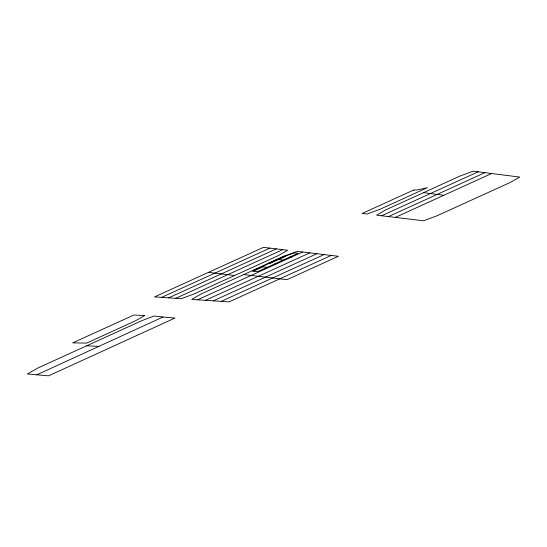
<?xml version="1.0" encoding="UTF-8"?>
<svg xmlns="http://www.w3.org/2000/svg" width="547" height="547" viewBox="0 0 547 547"><rect width="100%" height="100%" fill="white"/><g stroke="black" fill="none" stroke-linecap="round" stroke-linejoin="round"><path stroke-width="0.82" d="M36.717 374.852L162.979 317.021L175.013 318.026L48.574 375.823L27.35 373.977L38.215 367.857L142.117 320.528L154.069 316.002L162.979 317.021M388.466 216.591L484.895 172.654L519.65 177.064L510.337 182.431L436.793 215.88L423.549 220.769L376.603 215.169L385.826 209.836L459.938 176.072L473.196 171.177L484.895 172.654M395.29 217.398L491.603 173.515M208.441 272.365L154.541 296.898L181.242 298.696L194.602 293.746L278.389 255.572L287.606 250.239L263.469 247.353L208.441 272.365L234.649 275.497M161.584 297.377L269.903 248.112M168.64 297.848L276.303 248.892M175.696 298.327L282.737 249.658M253.514 271.148L263.066 266.806L267.257 267.305M478.181 171.806L381.676 215.764M197.556 299.797L302.648 252.017L338.374 256.29L286.936 279.681L243.75 274.567M205.426 300.324L309.78 252.878M302.648 252.017L297.158 251.374L283.886 256.276L200.838 294.115L191.717 299.407L213.303 300.85L316.918 253.733M213.303 300.85L221.166 301.376L324.056 254.587M331.222 255.442L229.036 301.91L221.166 301.376M86.597 345.8L98.939 346.374M290.04 256.946L291.442 257.117M277.746 259.422L283.175 260.071M274.122 264.187L275.524 264.351M423.563 192.647L443.808 195.272M144.675 315.585L135.649 320.706L86.672 343.092L72.648 342.873L133.947 315.01L144.675 315.585M413.655 190.048L362.196 213.446L367.051 214.034L380.329 209.125L427.385 187.689L417.32 189.939L413.655 190.048M284.064 256.228L268.146 263.469L269.541 263.633L285.459 256.399L284.064 256.228M283.49 256.81L252.276 270.997L257.705 271.647L298.047 253.309L294.211 252.851L283.49 256.81"/></g></svg>
